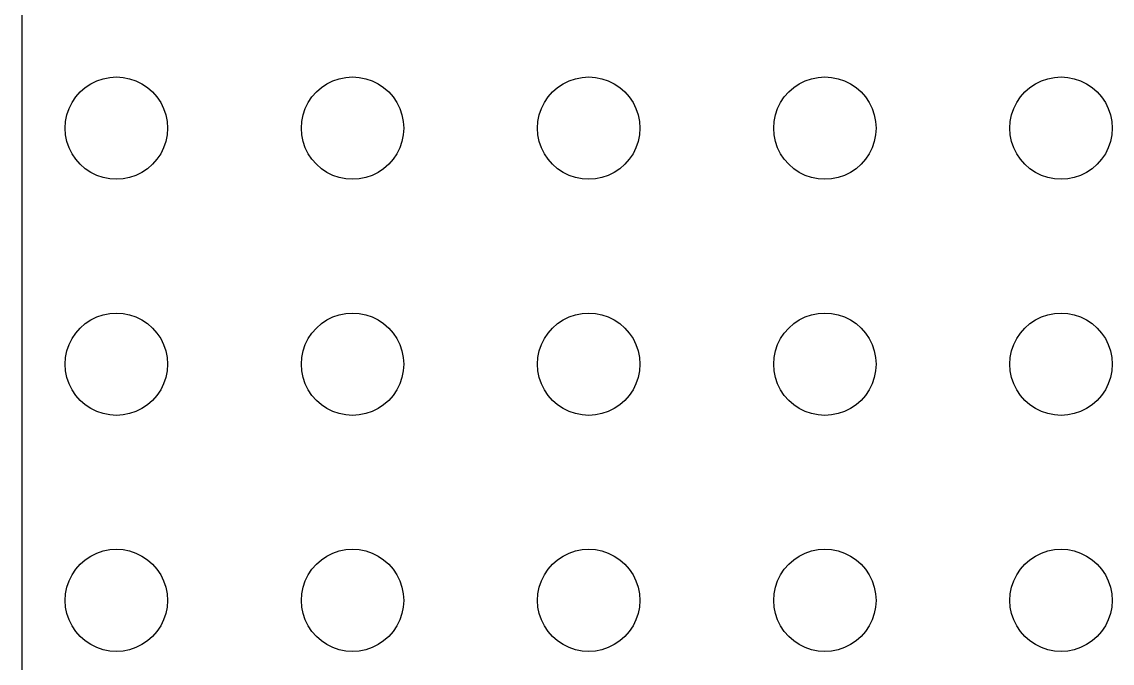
# Model space of a CAD drawing. Header units: metres. Extents: x -149 to 149, y -149 to 149.
# Drawn here: x -148.5 to -79.2, y 33.5 to 74.3 of the extents above; entities that cross this region are included whole.
import ezdxf

# ---------------------------------------------------------------- set-up
doc = ezdxf.new("R2010")
doc.units = ezdxf.units.M

msp = doc.modelspace()

# ---------------------------------------------------------------- linework, layer by layer
for p, q in [((-148.505, 143.505), (-148.505, -143.505)), ((-143.341, 70.6393), (-142.924, 70.7222)), ((-142.924, 70.7222), (-142.5, 70.75)), ((-142.5, 70.75), (-142.076, 70.7222)), ((-142.076, 70.7222), (-141.659, 70.6393)), ((-128.341, 70.6393), (-127.924, 70.7222)), ((-127.924, 70.7222), (-127.5, 70.75)), ((-127.5, 70.75), (-127.076, 70.7222)), ((-127.076, 70.7222), (-126.659, 70.6393)), ((-113.341, 70.6393), (-112.924, 70.7222)), ((-112.924, 70.7222), (-112.5, 70.75)), ((-112.5, 70.75), (-112.076, 70.7222)), ((-112.076, 70.7222), (-111.659, 70.6393)), ((-98.3412, 70.6393), (-97.9242, 70.7222)), ((-97.9242, 70.7222), (-97.5, 70.75)), ((-97.5, 70.75), (-97.0758, 70.7222)), ((-97.0758, 70.7222), (-96.6588, 70.6393)), ((-83.3412, 70.6393), (-82.9242, 70.7222)), ((-82.9242, 70.7222), (-82.5, 70.75)), ((-82.5, 70.75), (-82.0758, 70.7222)), ((-82.0758, 70.7222), (-81.6588, 70.6393)), ((-144.798, 69.7981), (-144.478, 70.0784)), ((-144.478, 70.0784), (-144.125, 70.3146)), ((-144.125, 70.3146), (-143.744, 70.5026)), ((-143.744, 70.5026), (-143.341, 70.6393)), ((-141.659, 70.6393), (-141.256, 70.5026)), ((-141.256, 70.5026), (-140.875, 70.3146)), ((-140.875, 70.3146), (-140.522, 70.0784)), ((-140.522, 70.0784), (-140.202, 69.7981)), ((-129.798, 69.7981), (-129.478, 70.0784)), ((-129.478, 70.0784), (-129.125, 70.3146)), ((-129.125, 70.3146), (-128.744, 70.5026)), ((-128.744, 70.5026), (-128.341, 70.6393)), ((-126.659, 70.6393), (-126.256, 70.5026)), ((-126.256, 70.5026), (-125.875, 70.3146)), ((-125.875, 70.3146), (-125.522, 70.0784)), ((-125.522, 70.0784), (-125.202, 69.7981)), ((-114.798, 69.7981), (-114.478, 70.0784)), ((-114.478, 70.0784), (-114.125, 70.3146)), ((-114.125, 70.3146), (-113.744, 70.5026)), ((-113.744, 70.5026), (-113.341, 70.6393)), ((-111.659, 70.6393), (-111.256, 70.5026)), ((-111.256, 70.5026), (-110.875, 70.3146)), ((-110.875, 70.3146), (-110.522, 70.0784)), ((-110.522, 70.0784), (-110.202, 69.7981)), ((-99.7981, 69.7981), (-99.4785, 70.0784)), ((-99.4785, 70.0784), (-99.125, 70.3146)), ((-99.125, 70.3146), (-98.7437, 70.5026)), ((-98.7437, 70.5026), (-98.3412, 70.6393)), ((-96.6588, 70.6393), (-96.2563, 70.5026)), ((-96.2563, 70.5026), (-95.875, 70.3146)), ((-95.875, 70.3146), (-95.5215, 70.0784)), ((-95.5215, 70.0784), (-95.2019, 69.7981)), ((-84.7981, 69.7981), (-84.4785, 70.0784)), ((-84.4785, 70.0784), (-84.125, 70.3146)), ((-84.125, 70.3146), (-83.7437, 70.5026)), ((-83.7437, 70.5026), (-83.3412, 70.6393)), ((-81.6588, 70.6393), (-81.2563, 70.5026)), ((-81.2563, 70.5026), (-80.875, 70.3146)), ((-80.875, 70.3146), (-80.5215, 70.0784)), ((-80.5215, 70.0784), (-80.2019, 69.7981)), ((-145.315, 69.125), (-145.078, 69.4785)), ((-145.078, 69.4785), (-144.798, 69.7981)), ((-140.202, 69.7981), (-139.922, 69.4785)), ((-139.922, 69.4785), (-139.685, 69.125)), ((-130.315, 69.125), (-130.078, 69.4785)), ((-130.078, 69.4785), (-129.798, 69.7981)), ((-125.202, 69.7981), (-124.922, 69.4785)), ((-124.922, 69.4785), (-124.685, 69.125)), ((-115.315, 69.125), (-115.078, 69.4785)), ((-115.078, 69.4785), (-114.798, 69.7981)), ((-110.202, 69.7981), (-109.922, 69.4785)), ((-109.922, 69.4785), (-109.685, 69.125)), ((-100.315, 69.125), (-100.078, 69.4785)), ((-100.078, 69.4785), (-99.7981, 69.7981)), ((-95.2019, 69.7981), (-94.9216, 69.4785)), ((-94.9216, 69.4785), (-94.6854, 69.125)), ((-85.3146, 69.125), (-85.0784, 69.4785)), ((-85.0784, 69.4785), (-84.7981, 69.7981)), ((-80.2019, 69.7981), (-79.9216, 69.4785)), ((-79.9216, 69.4785), (-79.6854, 69.125)), ((-145.639, 68.3412), (-145.503, 68.7437)), ((-145.503, 68.7437), (-145.315, 69.125)), ((-139.685, 69.125), (-139.497, 68.7437)), ((-139.497, 68.7437), (-139.361, 68.3412)), ((-130.639, 68.3412), (-130.503, 68.7437)), ((-130.503, 68.7437), (-130.315, 69.125)), ((-124.685, 69.125), (-124.497, 68.7437)), ((-124.497, 68.7437), (-124.361, 68.3412)), ((-115.639, 68.3412), (-115.503, 68.7437)), ((-115.503, 68.7437), (-115.315, 69.125)), ((-109.685, 69.125), (-109.497, 68.7437)), ((-109.497, 68.7437), (-109.361, 68.3412)), ((-100.639, 68.3412), (-100.503, 68.7437)), ((-100.503, 68.7437), (-100.315, 69.125)), ((-94.6854, 69.125), (-94.4974, 68.7437)), ((-94.4974, 68.7437), (-94.3607, 68.3412)), ((-85.6393, 68.3412), (-85.5026, 68.7437)), ((-85.5026, 68.7437), (-85.3146, 69.125)), ((-79.6854, 69.125), (-79.4974, 68.7437)), ((-79.4974, 68.7437), (-79.3607, 68.3412)), ((-145.75, 67.5), (-145.722, 67.9242)), ((-145.722, 67.9242), (-145.639, 68.3412)), ((-139.361, 68.3412), (-139.278, 67.9242)), ((-139.278, 67.9242), (-139.25, 67.5)), ((-130.75, 67.5), (-130.722, 67.9242)), ((-130.722, 67.9242), (-130.639, 68.3412)), ((-124.361, 68.3412), (-124.278, 67.9242)), ((-124.278, 67.9242), (-124.25, 67.5)), ((-115.75, 67.5), (-115.722, 67.9242)), ((-115.722, 67.9242), (-115.639, 68.3412)), ((-109.361, 68.3412), (-109.278, 67.9242)), ((-109.278, 67.9242), (-109.25, 67.5)), ((-100.75, 67.5), (-100.722, 67.9242)), ((-100.722, 67.9242), (-100.639, 68.3412)), ((-94.3607, 68.3412), (-94.2778, 67.9242)), ((-94.2778, 67.9242), (-94.25, 67.5)), ((-85.75, 67.5), (-85.7222, 67.9242)), ((-85.7222, 67.9242), (-85.6393, 68.3412)), ((-79.3607, 68.3412), (-79.2778, 67.9242)), ((-79.2778, 67.9242), (-79.25, 67.5)), ((-145.722, 67.0758), (-145.75, 67.5)), ((-139.25, 67.5), (-139.278, 67.0758)), ((-130.722, 67.0758), (-130.75, 67.5)), ((-124.25, 67.5), (-124.278, 67.0758)), ((-115.722, 67.0758), (-115.75, 67.5)), ((-109.25, 67.5), (-109.278, 67.0758)), ((-100.722, 67.0758), (-100.75, 67.5)), ((-94.25, 67.5), (-94.2778, 67.0758)), ((-85.7222, 67.0758), (-85.75, 67.5)), ((-79.25, 67.5), (-79.2778, 67.0758)), ((-145.639, 66.6588), (-145.722, 67.0758)), ((-145.503, 66.2563), (-145.639, 66.6588)), ((-139.361, 66.6588), (-139.497, 66.2563)), ((-139.278, 67.0758), (-139.361, 66.6588)), ((-130.639, 66.6588), (-130.722, 67.0758)), ((-130.503, 66.2563), (-130.639, 66.6588)), ((-124.361, 66.6588), (-124.497, 66.2563)), ((-124.278, 67.0758), (-124.361, 66.6588)), ((-115.639, 66.6588), (-115.722, 67.0758)), ((-115.503, 66.2563), (-115.639, 66.6588)), ((-109.361, 66.6588), (-109.497, 66.2563)), ((-109.278, 67.0758), (-109.361, 66.6588)), ((-100.639, 66.6588), (-100.722, 67.0758)), ((-100.503, 66.2563), (-100.639, 66.6588)), ((-94.3607, 66.6588), (-94.4974, 66.2563)), ((-94.2778, 67.0758), (-94.3607, 66.6588)), ((-85.6393, 66.6588), (-85.7222, 67.0758)), ((-85.5026, 66.2563), (-85.6393, 66.6588)), ((-79.3607, 66.6588), (-79.4974, 66.2563)), ((-79.2778, 67.0758), (-79.3607, 66.6588)), ((-145.315, 65.875), (-145.503, 66.2563)), ((-145.078, 65.5215), (-145.315, 65.875)), ((-139.685, 65.875), (-139.922, 65.5215)), ((-139.497, 66.2563), (-139.685, 65.875)), ((-130.315, 65.875), (-130.503, 66.2563)), ((-130.078, 65.5215), (-130.315, 65.875)), ((-124.685, 65.875), (-124.922, 65.5215)), ((-124.497, 66.2563), (-124.685, 65.875)), ((-115.315, 65.875), (-115.503, 66.2563)), ((-115.078, 65.5215), (-115.315, 65.875)), ((-109.685, 65.875), (-109.922, 65.5215)), ((-109.497, 66.2563), (-109.685, 65.875)), ((-100.315, 65.875), (-100.503, 66.2563)), ((-100.078, 65.5215), (-100.315, 65.875)), ((-94.6854, 65.875), (-94.9216, 65.5215)), ((-94.4974, 66.2563), (-94.6854, 65.875)), ((-85.3146, 65.875), (-85.5026, 66.2563)), ((-85.0784, 65.5215), (-85.3146, 65.875)), ((-79.6854, 65.875), (-79.9216, 65.5215)), ((-79.4974, 66.2563), (-79.6854, 65.875)), ((-144.798, 65.2019), (-145.078, 65.5215)), ((-144.478, 64.9216), (-144.798, 65.2019)), ((-140.202, 65.2019), (-140.522, 64.9216)), ((-139.922, 65.5215), (-140.202, 65.2019)), ((-129.798, 65.2019), (-130.078, 65.5215)), ((-129.478, 64.9216), (-129.798, 65.2019)), ((-125.202, 65.2019), (-125.522, 64.9216)), ((-124.922, 65.5215), (-125.202, 65.2019)), ((-114.798, 65.2019), (-115.078, 65.5215)), ((-114.478, 64.9216), (-114.798, 65.2019)), ((-110.202, 65.2019), (-110.522, 64.9216)), ((-109.922, 65.5215), (-110.202, 65.2019)), ((-99.7981, 65.2019), (-100.078, 65.5215)), ((-99.4785, 64.9216), (-99.7981, 65.2019)), ((-95.2019, 65.2019), (-95.5215, 64.9216)), ((-94.9216, 65.5215), (-95.2019, 65.2019)), ((-84.7981, 65.2019), (-85.0784, 65.5215)), ((-84.4785, 64.9216), (-84.7981, 65.2019)), ((-80.2019, 65.2019), (-80.5215, 64.9216)), ((-79.9216, 65.5215), (-80.2019, 65.2019)), ((-144.125, 64.6854), (-144.478, 64.9216)), ((-143.744, 64.4974), (-144.125, 64.6854)), ((-143.341, 64.3607), (-143.744, 64.4974)), ((-141.256, 64.4974), (-141.659, 64.3607)), ((-140.875, 64.6854), (-141.256, 64.4974)), ((-140.522, 64.9216), (-140.875, 64.6854)), ((-129.125, 64.6854), (-129.478, 64.9216)), ((-128.744, 64.4974), (-129.125, 64.6854)), ((-128.341, 64.3607), (-128.744, 64.4974)), ((-126.256, 64.4974), (-126.659, 64.3607)), ((-125.875, 64.6854), (-126.256, 64.4974)), ((-125.522, 64.9216), (-125.875, 64.6854)), ((-114.125, 64.6854), (-114.478, 64.9216)), ((-113.744, 64.4974), (-114.125, 64.6854)), ((-113.341, 64.3607), (-113.744, 64.4974)), ((-111.256, 64.4974), (-111.659, 64.3607)), ((-110.875, 64.6854), (-111.256, 64.4974)), ((-110.522, 64.9216), (-110.875, 64.6854)), ((-99.125, 64.6854), (-99.4785, 64.9216)), ((-98.7437, 64.4974), (-99.125, 64.6854)), ((-98.3412, 64.3607), (-98.7437, 64.4974)), ((-96.2563, 64.4974), (-96.6588, 64.3607)), ((-95.875, 64.6854), (-96.2563, 64.4974)), ((-95.5215, 64.9216), (-95.875, 64.6854)), ((-84.125, 64.6854), (-84.4785, 64.9216)), ((-83.7437, 64.4974), (-84.125, 64.6854)), ((-83.3412, 64.3607), (-83.7437, 64.4974)), ((-81.2563, 64.4974), (-81.6588, 64.3607)), ((-80.875, 64.6854), (-81.2563, 64.4974)), ((-80.5215, 64.9216), (-80.875, 64.6854)), ((-142.924, 64.2778), (-143.341, 64.3607)), ((-142.5, 64.25), (-142.924, 64.2778)), ((-142.076, 64.2778), (-142.5, 64.25)), ((-141.659, 64.3607), (-142.076, 64.2778)), ((-127.924, 64.2778), (-128.341, 64.3607)), ((-127.5, 64.25), (-127.924, 64.2778)), ((-127.076, 64.2778), (-127.5, 64.25)), ((-126.659, 64.3607), (-127.076, 64.2778)), ((-112.924, 64.2778), (-113.341, 64.3607)), ((-112.5, 64.25), (-112.924, 64.2778)), ((-112.076, 64.2778), (-112.5, 64.25)), ((-111.659, 64.3607), (-112.076, 64.2778)), ((-97.9242, 64.2778), (-98.3412, 64.3607)), ((-97.5, 64.25), (-97.9242, 64.2778)), ((-97.0758, 64.2778), (-97.5, 64.25)), ((-96.6588, 64.3607), (-97.0758, 64.2778)), ((-82.9242, 64.2778), (-83.3412, 64.3607)), ((-82.5, 64.25), (-82.9242, 64.2778)), ((-82.0758, 64.2778), (-82.5, 64.25)), ((-81.6588, 64.3607), (-82.0758, 64.2778)), ((-144.125, 55.3146), (-143.744, 55.5026)), ((-143.744, 55.5026), (-143.341, 55.6393)), ((-143.341, 55.6393), (-142.924, 55.7222)), ((-142.924, 55.7222), (-142.5, 55.75)), ((-142.5, 55.75), (-142.076, 55.7222)), ((-142.076, 55.7222), (-141.659, 55.6393)), ((-141.659, 55.6393), (-141.256, 55.5026)), ((-141.256, 55.5026), (-140.875, 55.3146)), ((-129.125, 55.3146), (-128.744, 55.5026)), ((-128.744, 55.5026), (-128.341, 55.6393)), ((-128.341, 55.6393), (-127.924, 55.7222)), ((-127.924, 55.7222), (-127.5, 55.75)), ((-127.5, 55.75), (-127.076, 55.7222)), ((-127.076, 55.7222), (-126.659, 55.6393)), ((-126.659, 55.6393), (-126.256, 55.5026)), ((-126.256, 55.5026), (-125.875, 55.3146)), ((-114.125, 55.3146), (-113.744, 55.5026)), ((-113.744, 55.5026), (-113.341, 55.6393)), ((-113.341, 55.6393), (-112.924, 55.7222)), ((-112.924, 55.7222), (-112.5, 55.75)), ((-112.5, 55.75), (-112.076, 55.7222)), ((-112.076, 55.7222), (-111.659, 55.6393)), ((-111.659, 55.6393), (-111.256, 55.5026)), ((-111.256, 55.5026), (-110.875, 55.3146)), ((-99.125, 55.3146), (-98.7437, 55.5026)), ((-98.7437, 55.5026), (-98.3412, 55.6393)), ((-98.3412, 55.6393), (-97.9242, 55.7222)), ((-97.9242, 55.7222), (-97.5, 55.75)), ((-97.5, 55.75), (-97.0758, 55.7222)), ((-97.0758, 55.7222), (-96.6588, 55.6393)), ((-96.6588, 55.6393), (-96.2563, 55.5026)), ((-96.2563, 55.5026), (-95.875, 55.3146)), ((-84.125, 55.3146), (-83.7437, 55.5026)), ((-83.7437, 55.5026), (-83.3412, 55.6393)), ((-83.3412, 55.6393), (-82.9242, 55.7222)), ((-82.9242, 55.7222), (-82.5, 55.75)), ((-82.5, 55.75), (-82.0758, 55.7222)), ((-82.0758, 55.7222), (-81.6588, 55.6393)), ((-81.6588, 55.6393), (-81.2563, 55.5026)), ((-81.2563, 55.5026), (-80.875, 55.3146)), ((-145.078, 54.4785), (-144.798, 54.7981)), ((-144.798, 54.7981), (-144.478, 55.0784)), ((-144.478, 55.0784), (-144.125, 55.3146)), ((-140.875, 55.3146), (-140.522, 55.0784)), ((-140.522, 55.0784), (-140.202, 54.7981)), ((-140.202, 54.7981), (-139.922, 54.4785)), ((-130.078, 54.4785), (-129.798, 54.7981)), ((-129.798, 54.7981), (-129.478, 55.0784)), ((-129.478, 55.0784), (-129.125, 55.3146)), ((-125.875, 55.3146), (-125.522, 55.0784)), ((-125.522, 55.0784), (-125.202, 54.7981)), ((-125.202, 54.7981), (-124.922, 54.4785)), ((-115.078, 54.4785), (-114.798, 54.7981)), ((-114.798, 54.7981), (-114.478, 55.0784)), ((-114.478, 55.0784), (-114.125, 55.3146)), ((-110.875, 55.3146), (-110.522, 55.0784)), ((-110.522, 55.0784), (-110.202, 54.7981)), ((-110.202, 54.7981), (-109.922, 54.4785)), ((-100.078, 54.4785), (-99.7981, 54.7981)), ((-99.7981, 54.7981), (-99.4785, 55.0784)), ((-99.4785, 55.0784), (-99.125, 55.3146)), ((-95.875, 55.3146), (-95.5215, 55.0784)), ((-95.5215, 55.0784), (-95.2019, 54.7981)), ((-95.2019, 54.7981), (-94.9216, 54.4785)), ((-85.0784, 54.4785), (-84.7981, 54.7981)), ((-84.7981, 54.7981), (-84.4785, 55.0784)), ((-84.4785, 55.0784), (-84.125, 55.3146)), ((-80.875, 55.3146), (-80.5215, 55.0784)), ((-80.5215, 55.0784), (-80.2019, 54.7981)), ((-80.2019, 54.7981), (-79.9216, 54.4785)), ((-145.503, 53.7437), (-145.315, 54.125)), ((-145.315, 54.125), (-145.078, 54.4785)), ((-139.922, 54.4785), (-139.685, 54.125)), ((-139.685, 54.125), (-139.497, 53.7437)), ((-130.503, 53.7437), (-130.315, 54.125)), ((-130.315, 54.125), (-130.078, 54.4785)), ((-124.922, 54.4785), (-124.685, 54.125)), ((-124.685, 54.125), (-124.497, 53.7437)), ((-115.503, 53.7437), (-115.315, 54.125)), ((-115.315, 54.125), (-115.078, 54.4785)), ((-109.922, 54.4785), (-109.685, 54.125)), ((-109.685, 54.125), (-109.497, 53.7437)), ((-100.503, 53.7437), (-100.315, 54.125)), ((-100.315, 54.125), (-100.078, 54.4785)), ((-94.9216, 54.4785), (-94.6854, 54.125)), ((-94.6854, 54.125), (-94.4974, 53.7437)), ((-85.5026, 53.7437), (-85.3146, 54.125)), ((-85.3146, 54.125), (-85.0784, 54.4785)), ((-79.9216, 54.4785), (-79.6854, 54.125)), ((-79.6854, 54.125), (-79.4974, 53.7437)), ((-145.722, 52.9242), (-145.639, 53.3412)), ((-145.639, 53.3412), (-145.503, 53.7437)), ((-139.497, 53.7437), (-139.361, 53.3412)), ((-139.361, 53.3412), (-139.278, 52.9242)), ((-130.722, 52.9242), (-130.639, 53.3412)), ((-130.639, 53.3412), (-130.503, 53.7437)), ((-124.497, 53.7437), (-124.361, 53.3412)), ((-124.361, 53.3412), (-124.278, 52.9242)), ((-115.722, 52.9242), (-115.639, 53.3412)), ((-115.639, 53.3412), (-115.503, 53.7437)), ((-109.497, 53.7437), (-109.361, 53.3412)), ((-109.361, 53.3412), (-109.278, 52.9242)), ((-100.722, 52.9242), (-100.639, 53.3412)), ((-100.639, 53.3412), (-100.503, 53.7437)), ((-94.4974, 53.7437), (-94.3607, 53.3412)), ((-94.3607, 53.3412), (-94.2778, 52.9242)), ((-85.7222, 52.9242), (-85.6393, 53.3412)), ((-85.6393, 53.3412), (-85.5026, 53.7437)), ((-79.4974, 53.7437), (-79.3607, 53.3412)), ((-79.3607, 53.3412), (-79.2778, 52.9242)), ((-145.75, 52.5), (-145.722, 52.9242)), ((-139.278, 52.9242), (-139.25, 52.5)), ((-130.75, 52.5), (-130.722, 52.9242)), ((-124.278, 52.9242), (-124.25, 52.5)), ((-115.75, 52.5), (-115.722, 52.9242)), ((-109.278, 52.9242), (-109.25, 52.5)), ((-100.75, 52.5), (-100.722, 52.9242)), ((-94.2778, 52.9242), (-94.25, 52.5)), ((-85.75, 52.5), (-85.7222, 52.9242)), ((-79.2778, 52.9242), (-79.25, 52.5)), ((-145.722, 52.0758), (-145.75, 52.5)), ((-145.639, 51.6588), (-145.722, 52.0758)), ((-139.278, 52.0758), (-139.361, 51.6588)), ((-139.25, 52.5), (-139.278, 52.0758)), ((-130.722, 52.0758), (-130.75, 52.5)), ((-130.639, 51.6588), (-130.722, 52.0758)), ((-124.278, 52.0758), (-124.361, 51.6588)), ((-124.25, 52.5), (-124.278, 52.0758)), ((-115.722, 52.0758), (-115.75, 52.5)), ((-115.639, 51.6588), (-115.722, 52.0758)), ((-109.278, 52.0758), (-109.361, 51.6588)), ((-109.25, 52.5), (-109.278, 52.0758)), ((-100.722, 52.0758), (-100.75, 52.5)), ((-100.639, 51.6588), (-100.722, 52.0758)), ((-94.2778, 52.0758), (-94.3607, 51.6588)), ((-94.25, 52.5), (-94.2778, 52.0758)), ((-85.7222, 52.0758), (-85.75, 52.5)), ((-85.6393, 51.6588), (-85.7222, 52.0758)), ((-79.2778, 52.0758), (-79.3607, 51.6588)), ((-79.25, 52.5), (-79.2778, 52.0758)), ((-145.503, 51.2563), (-145.639, 51.6588)), ((-145.315, 50.875), (-145.503, 51.2563)), ((-139.497, 51.2563), (-139.685, 50.875)), ((-139.361, 51.6588), (-139.497, 51.2563)), ((-130.503, 51.2563), (-130.639, 51.6588)), ((-130.315, 50.875), (-130.503, 51.2563)), ((-124.497, 51.2563), (-124.685, 50.875)), ((-124.361, 51.6588), (-124.497, 51.2563)), ((-115.503, 51.2563), (-115.639, 51.6588)), ((-115.315, 50.875), (-115.503, 51.2563)), ((-109.497, 51.2563), (-109.685, 50.875)), ((-109.361, 51.6588), (-109.497, 51.2563)), ((-100.503, 51.2563), (-100.639, 51.6588)), ((-100.315, 50.875), (-100.503, 51.2563)), ((-94.4974, 51.2563), (-94.6854, 50.875)), ((-94.3607, 51.6588), (-94.4974, 51.2563)), ((-85.5026, 51.2563), (-85.6393, 51.6588)), ((-85.3146, 50.875), (-85.5026, 51.2563)), ((-79.4974, 51.2563), (-79.6854, 50.875)), ((-79.3607, 51.6588), (-79.4974, 51.2563)), ((-145.078, 50.5215), (-145.315, 50.875)), ((-139.685, 50.875), (-139.922, 50.5215)), ((-130.078, 50.5215), (-130.315, 50.875)), ((-124.685, 50.875), (-124.922, 50.5215)), ((-115.078, 50.5215), (-115.315, 50.875)), ((-109.685, 50.875), (-109.922, 50.5215)), ((-100.078, 50.5215), (-100.315, 50.875)), ((-94.6854, 50.875), (-94.9216, 50.5215)), ((-85.0784, 50.5215), (-85.3146, 50.875)), ((-79.6854, 50.875), (-79.9216, 50.5215)), ((-144.798, 50.2019), (-145.078, 50.5215)), ((-144.478, 49.9216), (-144.798, 50.2019)), ((-144.125, 49.6854), (-144.478, 49.9216)), ((-140.522, 49.9216), (-140.875, 49.6854)), ((-140.202, 50.2019), (-140.522, 49.9216)), ((-139.922, 50.5215), (-140.202, 50.2019)), ((-129.798, 50.2019), (-130.078, 50.5215)), ((-129.478, 49.9216), (-129.798, 50.2019)), ((-129.125, 49.6854), (-129.478, 49.9216)), ((-125.522, 49.9216), (-125.875, 49.6854)), ((-125.202, 50.2019), (-125.522, 49.9216)), ((-124.922, 50.5215), (-125.202, 50.2019)), ((-114.798, 50.2019), (-115.078, 50.5215)), ((-114.478, 49.9216), (-114.798, 50.2019)), ((-114.125, 49.6854), (-114.478, 49.9216)), ((-110.522, 49.9216), (-110.875, 49.6854)), ((-110.202, 50.2019), (-110.522, 49.9216)), ((-109.922, 50.5215), (-110.202, 50.2019)), ((-99.7981, 50.2019), (-100.078, 50.5215)), ((-99.4785, 49.9216), (-99.7981, 50.2019)), ((-99.125, 49.6854), (-99.4785, 49.9216)), ((-95.5215, 49.9216), (-95.875, 49.6854)), ((-95.2019, 50.2019), (-95.5215, 49.9216)), ((-94.9216, 50.5215), (-95.2019, 50.2019)), ((-84.7981, 50.2019), (-85.0784, 50.5215)), ((-84.4785, 49.9216), (-84.7981, 50.2019)), ((-84.125, 49.6854), (-84.4785, 49.9216)), ((-80.5215, 49.9216), (-80.875, 49.6854)), ((-80.2019, 50.2019), (-80.5215, 49.9216)), ((-79.9216, 50.5215), (-80.2019, 50.2019)), ((-143.744, 49.4974), (-144.125, 49.6854)), ((-143.341, 49.3607), (-143.744, 49.4974)), ((-142.924, 49.2778), (-143.341, 49.3607)), ((-142.5, 49.25), (-142.924, 49.2778)), ((-142.076, 49.2778), (-142.5, 49.25)), ((-141.659, 49.3607), (-142.076, 49.2778)), ((-141.256, 49.4974), (-141.659, 49.3607)), ((-140.875, 49.6854), (-141.256, 49.4974)), ((-128.744, 49.4974), (-129.125, 49.6854)), ((-128.341, 49.3607), (-128.744, 49.4974)), ((-127.924, 49.2778), (-128.341, 49.3607)), ((-127.5, 49.25), (-127.924, 49.2778)), ((-127.076, 49.2778), (-127.5, 49.25)), ((-126.659, 49.3607), (-127.076, 49.2778)), ((-126.256, 49.4974), (-126.659, 49.3607)), ((-125.875, 49.6854), (-126.256, 49.4974)), ((-113.744, 49.4974), (-114.125, 49.6854)), ((-113.341, 49.3607), (-113.744, 49.4974)), ((-112.924, 49.2778), (-113.341, 49.3607)), ((-112.5, 49.25), (-112.924, 49.2778)), ((-112.076, 49.2778), (-112.5, 49.25)), ((-111.659, 49.3607), (-112.076, 49.2778)), ((-111.256, 49.4974), (-111.659, 49.3607)), ((-110.875, 49.6854), (-111.256, 49.4974)), ((-98.7437, 49.4974), (-99.125, 49.6854)), ((-98.3412, 49.3607), (-98.7437, 49.4974)), ((-97.9242, 49.2778), (-98.3412, 49.3607)), ((-97.5, 49.25), (-97.9242, 49.2778)), ((-97.0758, 49.2778), (-97.5, 49.25)), ((-96.6588, 49.3607), (-97.0758, 49.2778)), ((-96.2563, 49.4974), (-96.6588, 49.3607)), ((-95.875, 49.6854), (-96.2563, 49.4974)), ((-83.7437, 49.4974), (-84.125, 49.6854)), ((-83.3412, 49.3607), (-83.7437, 49.4974)), ((-82.9242, 49.2778), (-83.3412, 49.3607)), ((-82.5, 49.25), (-82.9242, 49.2778)), ((-82.0758, 49.2778), (-82.5, 49.25)), ((-81.6588, 49.3607), (-82.0758, 49.2778)), ((-81.2563, 49.4974), (-81.6588, 49.3607)), ((-80.875, 49.6854), (-81.2563, 49.4974)), ((-144.478, 40.0784), (-144.125, 40.3146)), ((-144.125, 40.3146), (-143.744, 40.5026)), ((-143.744, 40.5026), (-143.341, 40.6393)), ((-143.341, 40.6393), (-142.924, 40.7222)), ((-142.924, 40.7222), (-142.5, 40.75)), ((-142.5, 40.75), (-142.076, 40.7222)), ((-142.076, 40.7222), (-141.659, 40.6393)), ((-141.659, 40.6393), (-141.256, 40.5026)), ((-141.256, 40.5026), (-140.875, 40.3146)), ((-140.875, 40.3146), (-140.522, 40.0784)), ((-129.478, 40.0784), (-129.125, 40.3146)), ((-129.125, 40.3146), (-128.744, 40.5026)), ((-128.744, 40.5026), (-128.341, 40.6393)), ((-128.341, 40.6393), (-127.924, 40.7222)), ((-127.924, 40.7222), (-127.5, 40.75)), ((-127.5, 40.75), (-127.076, 40.7222)), ((-127.076, 40.7222), (-126.659, 40.6393)), ((-126.659, 40.6393), (-126.256, 40.5026)), ((-126.256, 40.5026), (-125.875, 40.3146)), ((-125.875, 40.3146), (-125.522, 40.0784)), ((-114.478, 40.0784), (-114.125, 40.3146)), ((-114.125, 40.3146), (-113.744, 40.5026)), ((-113.744, 40.5026), (-113.341, 40.6393)), ((-113.341, 40.6393), (-112.924, 40.7222)), ((-112.924, 40.7222), (-112.5, 40.75)), ((-112.5, 40.75), (-112.076, 40.7222)), ((-112.076, 40.7222), (-111.659, 40.6393)), ((-111.659, 40.6393), (-111.256, 40.5026)), ((-111.256, 40.5026), (-110.875, 40.3146)), ((-110.875, 40.3146), (-110.522, 40.0784)), ((-99.4785, 40.0784), (-99.125, 40.3146)), ((-99.125, 40.3146), (-98.7437, 40.5026)), ((-98.7437, 40.5026), (-98.3412, 40.6393)), ((-98.3412, 40.6393), (-97.9242, 40.7222)), ((-97.9242, 40.7222), (-97.5, 40.75)), ((-97.5, 40.75), (-97.0758, 40.7222)), ((-97.0758, 40.7222), (-96.6588, 40.6393)), ((-96.6588, 40.6393), (-96.2563, 40.5026)), ((-96.2563, 40.5026), (-95.875, 40.3146)), ((-95.875, 40.3146), (-95.5215, 40.0784)), ((-84.4785, 40.0784), (-84.125, 40.3146)), ((-84.125, 40.3146), (-83.7437, 40.5026)), ((-83.7437, 40.5026), (-83.3412, 40.6393)), ((-83.3412, 40.6393), (-82.9242, 40.7222)), ((-82.9242, 40.7222), (-82.5, 40.75)), ((-82.5, 40.75), (-82.0758, 40.7222)), ((-82.0758, 40.7222), (-81.6588, 40.6393)), ((-81.6588, 40.6393), (-81.2563, 40.5026)), ((-81.2563, 40.5026), (-80.875, 40.3146)), ((-80.875, 40.3146), (-80.5215, 40.0784)), ((-145.315, 39.125), (-145.078, 39.4785)), ((-145.078, 39.4785), (-144.798, 39.7981)), ((-144.798, 39.7981), (-144.478, 40.0784)), ((-140.522, 40.0784), (-140.202, 39.7981)), ((-140.202, 39.7981), (-139.922, 39.4785)), ((-139.922, 39.4785), (-139.685, 39.125)), ((-130.315, 39.125), (-130.078, 39.4785)), ((-130.078, 39.4785), (-129.798, 39.7981)), ((-129.798, 39.7981), (-129.478, 40.0784)), ((-125.522, 40.0784), (-125.202, 39.7981)), ((-125.202, 39.7981), (-124.922, 39.4785)), ((-124.922, 39.4785), (-124.685, 39.125)), ((-115.315, 39.125), (-115.078, 39.4785)), ((-115.078, 39.4785), (-114.798, 39.7981)), ((-114.798, 39.7981), (-114.478, 40.0784)), ((-110.522, 40.0784), (-110.202, 39.7981)), ((-110.202, 39.7981), (-109.922, 39.4785)), ((-109.922, 39.4785), (-109.685, 39.125)), ((-100.315, 39.125), (-100.078, 39.4785)), ((-100.078, 39.4785), (-99.7981, 39.7981)), ((-99.7981, 39.7981), (-99.4785, 40.0784)), ((-95.5215, 40.0784), (-95.2019, 39.7981)), ((-95.2019, 39.7981), (-94.9216, 39.4785)), ((-94.9216, 39.4785), (-94.6854, 39.125)), ((-85.3146, 39.125), (-85.0784, 39.4785)), ((-85.0784, 39.4785), (-84.7981, 39.7981)), ((-84.7981, 39.7981), (-84.4785, 40.0784)), ((-80.5215, 40.0784), (-80.2019, 39.7981)), ((-80.2019, 39.7981), (-79.9216, 39.4785)), ((-79.9216, 39.4785), (-79.6854, 39.125)), ((-145.503, 38.7437), (-145.315, 39.125)), ((-139.685, 39.125), (-139.497, 38.7437)), ((-130.503, 38.7437), (-130.315, 39.125)), ((-124.685, 39.125), (-124.497, 38.7437)), ((-115.503, 38.7437), (-115.315, 39.125)), ((-109.685, 39.125), (-109.497, 38.7437)), ((-100.503, 38.7437), (-100.315, 39.125)), ((-94.6854, 39.125), (-94.4974, 38.7437)), ((-85.5026, 38.7437), (-85.3146, 39.125)), ((-79.6854, 39.125), (-79.4974, 38.7437)), ((-145.722, 37.9242), (-145.639, 38.3412)), ((-145.639, 38.3412), (-145.503, 38.7437)), ((-139.497, 38.7437), (-139.361, 38.3412)), ((-139.361, 38.3412), (-139.278, 37.9242)), ((-130.722, 37.9242), (-130.639, 38.3412)), ((-130.639, 38.3412), (-130.503, 38.7437)), ((-124.497, 38.7437), (-124.361, 38.3412)), ((-124.361, 38.3412), (-124.278, 37.9242)), ((-115.722, 37.9242), (-115.639, 38.3412)), ((-115.639, 38.3412), (-115.503, 38.7437)), ((-109.497, 38.7437), (-109.361, 38.3412)), ((-109.361, 38.3412), (-109.278, 37.9242)), ((-100.722, 37.9242), (-100.639, 38.3412)), ((-100.639, 38.3412), (-100.503, 38.7437)), ((-94.4974, 38.7437), (-94.3607, 38.3412)), ((-94.3607, 38.3412), (-94.2778, 37.9242)), ((-85.7222, 37.9242), (-85.6393, 38.3412)), ((-85.6393, 38.3412), (-85.5026, 38.7437)), ((-79.4974, 38.7437), (-79.3607, 38.3412)), ((-79.3607, 38.3412), (-79.2778, 37.9242)), ((-145.75, 37.5), (-145.722, 37.9242)), ((-145.722, 37.0758), (-145.75, 37.5)), ((-139.278, 37.9242), (-139.25, 37.5)), ((-139.25, 37.5), (-139.278, 37.0758)), ((-130.75, 37.5), (-130.722, 37.9242)), ((-130.722, 37.0758), (-130.75, 37.5)), ((-124.278, 37.9242), (-124.25, 37.5)), ((-124.25, 37.5), (-124.278, 37.0758)), ((-115.75, 37.5), (-115.722, 37.9242)), ((-115.722, 37.0758), (-115.75, 37.5)), ((-109.278, 37.9242), (-109.25, 37.5)), ((-109.25, 37.5), (-109.278, 37.0758)), ((-100.75, 37.5), (-100.722, 37.9242)), ((-100.722, 37.0758), (-100.75, 37.5)), ((-94.2778, 37.9242), (-94.25, 37.5)), ((-94.25, 37.5), (-94.2778, 37.0758)), ((-85.75, 37.5), (-85.7222, 37.9242)), ((-85.7222, 37.0758), (-85.75, 37.5)), ((-79.2778, 37.9242), (-79.25, 37.5)), ((-79.25, 37.5), (-79.2778, 37.0758)), ((-145.639, 36.6588), (-145.722, 37.0758)), ((-139.278, 37.0758), (-139.361, 36.6588)), ((-130.639, 36.6588), (-130.722, 37.0758)), ((-124.278, 37.0758), (-124.361, 36.6588)), ((-115.639, 36.6588), (-115.722, 37.0758)), ((-109.278, 37.0758), (-109.361, 36.6588)), ((-100.639, 36.6588), (-100.722, 37.0758)), ((-94.2778, 37.0758), (-94.3607, 36.6588)), ((-85.6393, 36.6588), (-85.7222, 37.0758)), ((-79.2778, 37.0758), (-79.3607, 36.6588)), ((-145.503, 36.2563), (-145.639, 36.6588)), ((-145.315, 35.875), (-145.503, 36.2563)), ((-139.497, 36.2563), (-139.685, 35.875)), ((-139.361, 36.6588), (-139.497, 36.2563)), ((-130.503, 36.2563), (-130.639, 36.6588)), ((-130.315, 35.875), (-130.503, 36.2563)), ((-124.497, 36.2563), (-124.685, 35.875)), ((-124.361, 36.6588), (-124.497, 36.2563)), ((-115.503, 36.2563), (-115.639, 36.6588)), ((-115.315, 35.875), (-115.503, 36.2563)), ((-109.497, 36.2563), (-109.685, 35.875)), ((-109.361, 36.6588), (-109.497, 36.2563)), ((-100.503, 36.2563), (-100.639, 36.6588)), ((-100.315, 35.875), (-100.503, 36.2563)), ((-94.4974, 36.2563), (-94.6854, 35.875)), ((-94.3607, 36.6588), (-94.4974, 36.2563)), ((-85.5026, 36.2563), (-85.6393, 36.6588)), ((-85.3146, 35.875), (-85.5026, 36.2563)), ((-79.4974, 36.2563), (-79.6854, 35.875)), ((-79.3607, 36.6588), (-79.4974, 36.2563)), ((-145.078, 35.5215), (-145.315, 35.875)), ((-144.798, 35.2019), (-145.078, 35.5215)), ((-139.922, 35.5215), (-140.202, 35.2019)), ((-139.685, 35.875), (-139.922, 35.5215)), ((-130.078, 35.5215), (-130.315, 35.875)), ((-129.798, 35.2019), (-130.078, 35.5215)), ((-124.922, 35.5215), (-125.202, 35.2019)), ((-124.685, 35.875), (-124.922, 35.5215)), ((-115.078, 35.5215), (-115.315, 35.875)), ((-114.798, 35.2019), (-115.078, 35.5215)), ((-109.922, 35.5215), (-110.202, 35.2019)), ((-109.685, 35.875), (-109.922, 35.5215)), ((-100.078, 35.5215), (-100.315, 35.875)), ((-99.7981, 35.2019), (-100.078, 35.5215)), ((-94.9216, 35.5215), (-95.2019, 35.2019)), ((-94.6854, 35.875), (-94.9216, 35.5215)), ((-85.0784, 35.5215), (-85.3146, 35.875)), ((-84.7981, 35.2019), (-85.0784, 35.5215)), ((-79.9216, 35.5215), (-80.2019, 35.2019)), ((-79.6854, 35.875), (-79.9216, 35.5215)), ((-144.478, 34.9216), (-144.798, 35.2019)), ((-144.125, 34.6854), (-144.478, 34.9216)), ((-143.744, 34.4974), (-144.125, 34.6854)), ((-140.875, 34.6854), (-141.256, 34.4974)), ((-140.522, 34.9216), (-140.875, 34.6854)), ((-140.202, 35.2019), (-140.522, 34.9216)), ((-129.478, 34.9216), (-129.798, 35.2019)), ((-129.125, 34.6854), (-129.478, 34.9216)), ((-128.744, 34.4974), (-129.125, 34.6854)), ((-125.875, 34.6854), (-126.256, 34.4974)), ((-125.522, 34.9216), (-125.875, 34.6854)), ((-125.202, 35.2019), (-125.522, 34.9216)), ((-114.478, 34.9216), (-114.798, 35.2019)), ((-114.125, 34.6854), (-114.478, 34.9216)), ((-113.744, 34.4974), (-114.125, 34.6854)), ((-110.875, 34.6854), (-111.256, 34.4974)), ((-110.522, 34.9216), (-110.875, 34.6854)), ((-110.202, 35.2019), (-110.522, 34.9216)), ((-99.4785, 34.9216), (-99.7981, 35.2019)), ((-99.125, 34.6854), (-99.4785, 34.9216)), ((-98.7437, 34.4974), (-99.125, 34.6854)), ((-95.875, 34.6854), (-96.2563, 34.4974)), ((-95.5215, 34.9216), (-95.875, 34.6854)), ((-95.2019, 35.2019), (-95.5215, 34.9216)), ((-84.4785, 34.9216), (-84.7981, 35.2019)), ((-84.125, 34.6854), (-84.4785, 34.9216)), ((-83.7437, 34.4974), (-84.125, 34.6854)), ((-80.875, 34.6854), (-81.2563, 34.4974)), ((-80.5215, 34.9216), (-80.875, 34.6854)), ((-80.2019, 35.2019), (-80.5215, 34.9216)), ((-143.341, 34.3607), (-143.744, 34.4974)), ((-142.924, 34.2778), (-143.341, 34.3607)), ((-142.5, 34.25), (-142.924, 34.2778)), ((-142.076, 34.2778), (-142.5, 34.25)), ((-141.659, 34.3607), (-142.076, 34.2778)), ((-141.256, 34.4974), (-141.659, 34.3607)), ((-128.341, 34.3607), (-128.744, 34.4974)), ((-127.924, 34.2778), (-128.341, 34.3607)), ((-127.5, 34.25), (-127.924, 34.2778)), ((-127.076, 34.2778), (-127.5, 34.25)), ((-126.659, 34.3607), (-127.076, 34.2778)), ((-126.256, 34.4974), (-126.659, 34.3607)), ((-113.341, 34.3607), (-113.744, 34.4974)), ((-112.924, 34.2778), (-113.341, 34.3607)), ((-112.5, 34.25), (-112.924, 34.2778)), ((-112.076, 34.2778), (-112.5, 34.25)), ((-111.659, 34.3607), (-112.076, 34.2778)), ((-111.256, 34.4974), (-111.659, 34.3607)), ((-98.3412, 34.3607), (-98.7437, 34.4974)), ((-97.9242, 34.2778), (-98.3412, 34.3607)), ((-97.5, 34.25), (-97.9242, 34.2778)), ((-97.0758, 34.2778), (-97.5, 34.25)), ((-96.6588, 34.3607), (-97.0758, 34.2778)), ((-96.2563, 34.4974), (-96.6588, 34.3607)), ((-83.3412, 34.3607), (-83.7437, 34.4974)), ((-82.9242, 34.2778), (-83.3412, 34.3607)), ((-82.5, 34.25), (-82.9242, 34.2778)), ((-82.0758, 34.2778), (-82.5, 34.25)), ((-81.6588, 34.3607), (-82.0758, 34.2778)), ((-81.2563, 34.4974), (-81.6588, 34.3607))]:
    msp.add_line(p, q)

doc.saveas('drawing.dxf')
